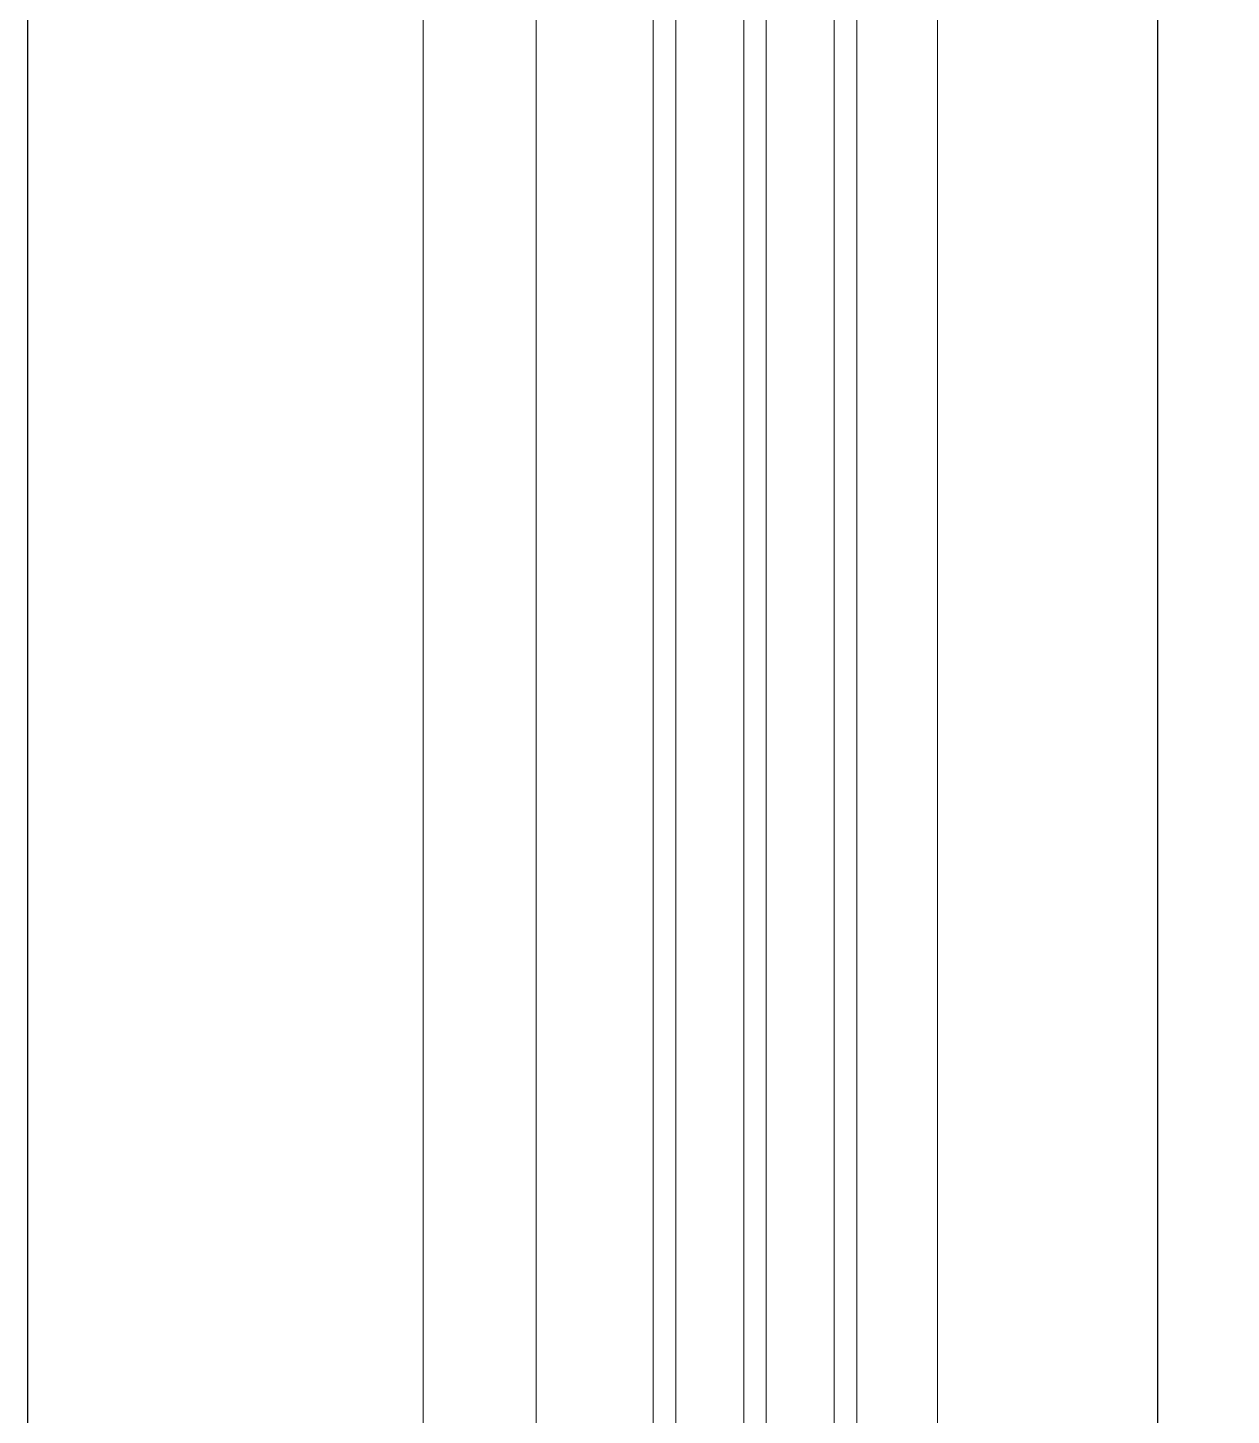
# Model space of a CAD drawing. Header units: millimetres. Extents: x 0 to 145404, y 0 to 194550.
# Drawn here: x 113275.5 to 113488.5, y 70169.5 to 70415.1 of the extents above; entities that cross this region are included whole.
import ezdxf

# ---------------------------------------------------------------- set-up
doc = ezdxf.new("R2010")
doc.units = ezdxf.units.MM
doc.linetypes.add('HIDDEN2', pattern=[0.1875, 0.125, -0.0625])
for name, color, linetype, lineweight in [('АР - детали окон', 152, 'Continuous', 0), ('АР - Наружная стена', 144, 'Continuous', 30), ('АР - Окна', 150, 'Continuous', 9), ('АР - окна - открывание', 251, 'Continuous', 5), ('АР - стекла', 142, 'Continuous', 0)]:
    doc.layers.add(name, color=color, linetype=linetype, lineweight=lineweight)

# ---------------------------------------------------------------- blocks, each defined once
blk = doc.blocks.new('блок балконный дверной с проходом 750мм')
at = {"layer": 'АР - детали окон', "color": 251}
blk.add_lwpolyline([(-950.000098820652, 79.99791722252277), (-900.000098820652, 79.99791722252277), (-900.000098820652, 149.9979172225228), (-50.00009882065217, 149.9979172225228), (-50.00009882065217, 79.99791722252277), (-9.882065216970659e-05, 79.99791722252277), (-9.882065216970659e-05, -250.0020827774772), (-950.000098820652, -250.0020827774771)], close=True, dxfattribs=at)
at = {"layer": 'АР - детали окон', "color": 252, "linetype": 'Continuous', "ltscale": 0.5, "flags": 128}
for points in [[(-0.0002799008871079423, 79.9997283817863), (-950.000098820652, 79.99791722205711)], [(-826.1183537294855, 60.001217348057), (-123.6859783716136, 60.00121964876755)], [(-130.7354392249035, -10.99861389282731), (-819.0688928761956, -10.99861619359606)]]:
    blk.add_lwpolyline(points, dxfattribs=at)
at = {"layer": 'АР - окна - открывание', "color": 252, "linetype": 'HIDDEN2', "lineweight": 0, "ltscale": 75}
blk.add_arc((-50.5144568612377, -0.0003663423633781804), 839.7754183786165, 180, 270, dxfattribs=at)
at = {"layer": 'АР - стекла'}
for points in [[(-122.6195224891344, 39.29084659801057), (-827.1847758915101, 39.29057083261588), (-827.1847758915101, 35.29058334995327), (-122.6195224891344, 35.29085911534796)], [(-122.6195224891344, 23.29088236314394), (-827.1847758915101, 23.29060659774925), (-827.1847758915101, 19.29061008499932), (-122.6195224891344, 19.29088585039401)], [(-122.6195966960877, 7.290933645364674), (-827.1847758915101, 7.290642362884427), (-827.1847758915101, 3.290645850192703), (-122.6195966960877, 3.290937132672951)]]:
    blk.add_lwpolyline(points, close=True, dxfattribs=at)
blk = doc.blocks.new('Квартира 1С 3450 тип 9-1')
at = {"layer": 'АР - Наружная стена'}
blk.add_lwpolyline([(-7150, 2.328306436538696e-10), (-7150, 3650.000000000233), (-6750, 3650.000000000233), (-6750, 2.328306436538696e-10)], close=True, dxfattribs=at)
at = {"layer": 'АР - Окна', "xscale": -1, "rotation": 90}
blk.add_blockref('блок балконный дверной с проходом 750мм', (-7000.002082778141, 809.9999011966866), dxfattribs=at)
blk = doc.blocks.new('V_Section_3')
blk.add_lwpolyline([(199.9999999888241, -25749.99999976647), (400.0000004507601, -25749.99999976647), (400.0000004507601, -30999.99999953434), (199.9999999888241, -30999.99999953434)], close=True)
blk.add_blockref('Квартира 1С 3450 тип 9-1', (7150.000000006519, -29199.99999976531))

msp = doc.modelspace()

# ---------------------------------------------------------------- block references
msp.add_blockref('V_Section_3', (113275.460059089, 98346.11391509461, 1.056413898744269e-07))

doc.saveas('drawing.dxf')
